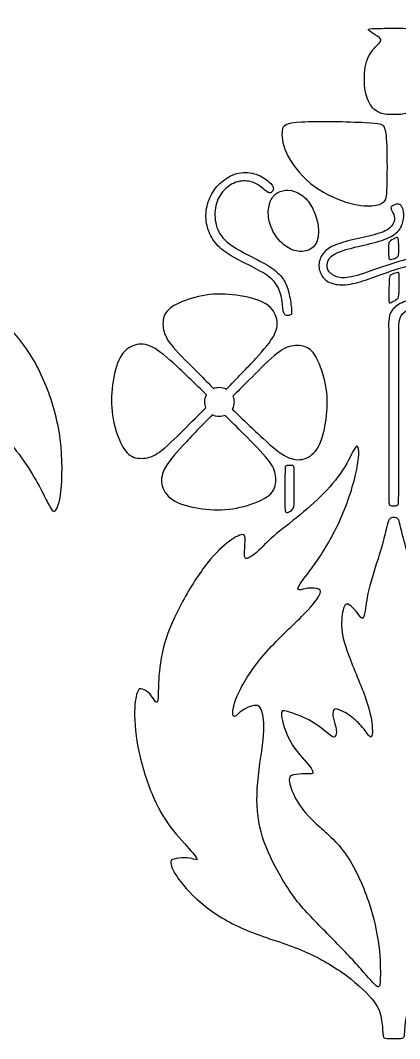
# Model space of a CAD drawing. Header units: millimetres. Extents: x -100 to 100, y -108 to 99.
# Drawn here: x -78.78 to -67.06, y 31.68 to 63.14 of the extents above; entities that cross this region are included whole.
import ezdxf

# ---------------------------------------------------------------- set-up
doc = ezdxf.new("R2010")
doc.units = ezdxf.units.MM
doc.header["$MEASUREMENT"] = 0

msp = doc.modelspace()

# ---------------------------------------------------------------- linework, layer by layer
at = {"color": 5, "linetype": 'ByBlock', "lineweight": -2}
for points, knots in [([(-84.493, 55.998), (-84.733, 56.634), (-85.05, 57.47), (-85.514, 58.438), (-85.977, 59.407), (-86.588, 60.508), (-87.071, 61.287), (-87.554, 62.067), (-87.908, 62.525), (-88.091, 62.794), (-88.274, 63.064), (-88.297, 63.225), (-87.669, 62.972), (-87.227, 62.728), (-86.784, 62.485), (-86.214, 62.124), (-85.606, 61.649), (-84.998, 61.173), (-84.352, 60.583), (-83.869, 60.055), (-83.387, 59.528), (-83.067, 59.064), (-82.848, 58.609), (-82.629, 58.153), (-82.511, 57.706), (-82.41, 56.908), (-82.427, 56.557), (-82.518, 56.255), (-82.609, 55.954), (-82.773, 55.704), (-83.133, 55.361), (-83.329, 55.268), (-83.472, 55.207), (-83.614, 55.145), (-83.704, 55.113), (-83.733, 55.049), (-83.761, 54.986), (-83.73, 54.891), (-83.685, 54.741), (-83.64, 54.591), (-83.583, 54.387), (-83.538, 54.267), (-83.493, 54.147), (-83.462, 54.113), (-83.406, 54.171), (-83.349, 54.228), (-83.269, 54.378), (-82.759, 54.73), (-82.329, 54.931), (-81.821, 54.957), (-81.312, 54.983), (-80.724, 54.833), (-80.195, 54.529), (-79.666, 54.225), (-79.197, 53.767), (-78.479, 52.879), (-78.231, 52.45), (-78.018, 51.934), (-77.805, 51.418), (-77.626, 50.816), (-77.545, 50.208), (-77.465, 49.6), (-77.482, 48.986), (-77.525, 48.601), (-77.568, 48.217), (-77.638, 48.061), (-77.694, 47.999), (-77.75, 47.937), (-77.793, 47.969), (-77.924, 48.224), (-78.055, 48.479), (-78.274, 48.957), (-78.665, 49.522), (-79.055, 50.087), (-79.617, 50.738), (-80.225, 51.296), (-80.833, 51.854), (-81.488, 52.318), (-82.439, 52.92), (-82.735, 53.058), (-82.91, 53.126), (-83.084, 53.194), (-83.136, 53.191), (-83.163, 53.162), (-83.191, 53.133), (-83.194, 53.078), (-83.172, 52.965), (-83.15, 52.851), (-83.104, 52.678), (-83.032, 52.349), (-83.006, 52.194), (-83.006, 52.05), (-83.032, 52.061), (-83.086, 52.113), (-83.139, 52.165), (-83.22, 52.257), (-83.338, 52.378), (-83.375, 52.407), (-83.405, 52.479), (-83.436, 52.551), (-83.459, 52.666), (-83.545, 53.008), (-83.632, 53.349), (-83.782, 53.917), (-83.937, 54.42), (-84.093, 54.923), (-84.254, 55.361), (-84.493, 55.998)], [0, 0, 0, 0, 0.025, 0.025, 0.025, 0.05, 0.05, 0.05, 0.075, 0.075, 0.075, 0.1, 0.125, 0.125, 0.125, 0.15, 0.15, 0.15, 0.175, 0.175, 0.175, 0.2, 0.2, 0.2, 0.225, 0.225, 0.25, 0.25, 0.25, 0.275, 0.275, 0.3, 0.3, 0.3, 0.325, 0.325, 0.325, 0.35, 0.35, 0.35, 0.375, 0.375, 0.375, 0.4, 0.4, 0.4, 0.425, 0.425, 0.45, 0.45, 0.45, 0.475, 0.475, 0.475, 0.5, 0.5, 0.525, 0.525, 0.525, 0.55, 0.55, 0.55, 0.575, 0.575, 0.575, 0.6, 0.6, 0.6, 0.625, 0.625, 0.625, 0.65, 0.65, 0.65, 0.675, 0.675, 0.675, 0.7, 0.7, 0.725, 0.725, 0.725, 0.75, 0.75, 0.75, 0.775, 0.775, 0.775, 0.8, 0.8, 0.825, 0.825, 0.85, 0.85, 0.85, 0.875, 0.875, 0.9, 0.9, 0.9, 0.925, 0.925, 0.925, 0.95, 0.95, 0.95, 1, 1, 1, 1]), ([(-67.244, 60.234), (-67.39, 60.234), (-67.535, 60.234), (-67.668, 60.286), (-67.8, 60.339), (-67.92, 60.443), (-68.005, 60.604), (-68.089, 60.766), (-68.139, 60.985), (-68.16, 61.474), (-68.131, 61.745), (-67.985, 62.139), (-67.868, 62.261), (-67.783, 62.347), (-67.698, 62.433), (-67.646, 62.483), (-67.64, 62.524), (-67.633, 62.566), (-67.672, 62.6), (-67.749, 62.652), (-67.826, 62.704), (-67.941, 62.774), (-67.994, 62.819), (-68.048, 62.863), (-68.04, 62.881), (-67.905, 62.89), (-67.769, 62.899), (-67.507, 62.899), (-67.244, 62.899)], [1, 1, 1, 1, 1.181818, 1.181818, 1.181818, 1.272727, 1.272727, 1.272727, 1.363636, 1.363636, 1.454545, 1.454545, 1.545455, 1.545455, 1.545455, 1.636364, 1.636364, 1.636364, 1.727273, 1.727273, 1.727273, 1.818182, 1.818182, 1.818182, 1.909091, 1.909091, 1.909091, 2, 2, 2, 2]), ([(-67.244, 62.899), (-66.982, 62.899), (-66.719, 62.899), (-66.584, 62.89), (-66.449, 62.881), (-66.441, 62.863), (-66.495, 62.819), (-66.548, 62.774), (-66.663, 62.704), (-66.74, 62.652), (-66.817, 62.6), (-66.856, 62.566), (-66.849, 62.524), (-66.843, 62.483), (-66.79, 62.433), (-66.706, 62.347), (-66.621, 62.261), (-66.504, 62.139), (-66.358, 61.745), (-66.329, 61.474), (-66.35, 60.985), (-66.4, 60.766), (-66.484, 60.604), (-66.569, 60.443), (-66.689, 60.339), (-66.821, 60.286), (-66.954, 60.234), (-67.099, 60.234), (-67.244, 60.234)], [0, 0, 0, 0, 0.090909, 0.090909, 0.090909, 0.181818, 0.181818, 0.181818, 0.272727, 0.272727, 0.272727, 0.363636, 0.363636, 0.363636, 0.454545, 0.454545, 0.454545, 0.545455, 0.545455, 0.636364, 0.636364, 0.727273, 0.727273, 0.727273, 0.818182, 0.818182, 0.818182, 1, 1, 1, 1]), ([(-67.451, 59.254), (-67.438, 58.895), (-67.438, 58.322), (-67.45, 57.998), (-67.461, 57.674), (-67.485, 57.598), (-67.551, 57.537), (-67.618, 57.476), (-67.727, 57.429), (-68.108, 57.403), (-68.378, 57.424), (-68.721, 57.53), (-69.064, 57.637), (-69.478, 57.83), (-70.155, 58.387), (-70.418, 58.752), (-70.558, 59.052), (-70.697, 59.351), (-70.713, 59.586), (-70.663, 59.896), (-70.598, 59.971), (-70.091, 59.999), (-69.585, 60.026), (-68.636, 60.005), (-68.134, 59.98), (-67.631, 59.956), (-67.573, 59.927), (-67.532, 59.841), (-67.49, 59.755), (-67.464, 59.612), (-67.451, 59.254)], [0, 0, 0, 0, 0.083333, 0.083333, 0.083333, 0.166667, 0.166667, 0.166667, 0.25, 0.25, 0.333333, 0.333333, 0.333333, 0.416667, 0.416667, 0.5, 0.5, 0.5, 0.583333, 0.583333, 0.666667, 0.666667, 0.666667, 0.75, 0.75, 0.75, 0.833333, 0.833333, 0.833333, 1, 1, 1, 1]), ([(-71.556, 55.798), (-71.808, 55.929), (-72.114, 56.083), (-72.322, 56.241), (-72.531, 56.398), (-72.641, 56.56), (-72.705, 56.749), (-72.768, 56.939), (-72.783, 57.156), (-72.753, 57.348), (-72.722, 57.539), (-72.645, 57.705), (-72.421, 57.978), (-72.274, 58.086), (-72.118, 58.14), (-71.962, 58.194), (-71.796, 58.194), (-71.534, 58.131), (-71.438, 58.067), (-71.349, 57.997), (-71.261, 57.927), (-71.18, 57.852), (-71.12, 57.826), (-71.06, 57.8), (-71.021, 57.823), (-70.994, 57.856), (-70.968, 57.888), (-70.953, 57.93), (-70.976, 58.026), (-71.012, 58.081), (-71.188, 58.234), (-71.327, 58.331), (-71.492, 58.388), (-71.657, 58.445), (-71.847, 58.46), (-72.026, 58.424), (-72.205, 58.389), (-72.373, 58.301), (-72.515, 58.191), (-72.656, 58.08), (-72.77, 57.946), (-72.859, 57.787), (-72.948, 57.628), (-73.01, 57.444), (-73.034, 57.264), (-73.057, 57.085), (-73.041, 56.909), (-72.944, 56.569), (-72.862, 56.405), (-72.752, 56.267), (-72.643, 56.129), (-72.506, 56.017), (-72.33, 55.907), (-72.153, 55.798), (-71.937, 55.691), (-71.728, 55.586), (-71.52, 55.48), (-71.319, 55.376), (-71.013, 55.164), (-70.908, 55.055), (-70.758, 54.781), (-70.714, 54.614), (-70.69, 54.462), (-70.667, 54.31), (-70.664, 54.174), (-70.639, 54.103), (-70.613, 54.032), (-70.565, 54.026), (-70.521, 54.026), (-70.477, 54.025), (-70.436, 54.029), (-70.416, 54.059), (-70.395, 54.089), (-70.393, 54.145), (-70.406, 54.268), (-70.419, 54.391), (-70.447, 54.581), (-70.527, 54.897), (-70.581, 55.022), (-70.653, 55.135), (-70.725, 55.248), (-70.817, 55.35), (-70.961, 55.455), (-71.106, 55.559), (-71.304, 55.668), (-71.556, 55.798)], [0, 0, 0, 0, 0.03125, 0.03125, 0.03125, 0.0625, 0.0625, 0.0625, 0.09375, 0.09375, 0.09375, 0.125, 0.125, 0.15625, 0.15625, 0.15625, 0.1875, 0.1875, 0.21875, 0.21875, 0.21875, 0.25, 0.25, 0.25, 0.28125, 0.28125, 0.28125, 0.3125, 0.3125, 0.34375, 0.34375, 0.375, 0.375, 0.375, 0.40625, 0.40625, 0.40625, 0.4375, 0.4375, 0.4375, 0.46875, 0.46875, 0.46875, 0.5, 0.5, 0.5, 0.53125, 0.53125, 0.5625, 0.5625, 0.5625, 0.59375, 0.59375, 0.59375, 0.625, 0.625, 0.625, 0.65625, 0.65625, 0.6875, 0.6875, 0.71875, 0.71875, 0.71875, 0.75, 0.75, 0.75, 0.78125, 0.78125, 0.78125, 0.8125, 0.8125, 0.8125, 0.84375, 0.84375, 0.84375, 0.875, 0.875, 0.90625, 0.90625, 0.90625, 0.9375, 0.9375, 0.9375, 1, 1, 1, 1]), ([(-69.685, 57.178), (-69.741, 57.32), (-69.812, 57.47), (-69.921, 57.593), (-70.029, 57.715), (-70.173, 57.81), (-70.442, 57.905), (-70.565, 57.905), (-70.673, 57.882), (-70.782, 57.858), (-70.874, 57.811), (-70.95, 57.725), (-71.025, 57.638), (-71.084, 57.512), (-71.107, 57.362), (-71.131, 57.212), (-71.119, 57.039), (-71.071, 56.874), (-71.024, 56.708), (-70.94, 56.551), (-70.833, 56.413), (-70.726, 56.275), (-70.594, 56.156), (-70.438, 56.084), (-70.283, 56.011), (-70.103, 55.985), (-69.956, 56.019), (-69.809, 56.053), (-69.694, 56.147), (-69.632, 56.282), (-69.57, 56.416), (-69.561, 56.592), (-69.576, 56.747), (-69.591, 56.902), (-69.63, 57.037), (-69.685, 57.178)], [0, 0, 0, 0, 0.076923, 0.076923, 0.076923, 0.153846, 0.153846, 0.230769, 0.230769, 0.230769, 0.307692, 0.307692, 0.307692, 0.384615, 0.384615, 0.384615, 0.461538, 0.461538, 0.461538, 0.538462, 0.538462, 0.538462, 0.615385, 0.615385, 0.615385, 0.692308, 0.692308, 0.692308, 0.769231, 0.769231, 0.769231, 0.846154, 0.846154, 0.846154, 1, 1, 1, 1]), ([(-67.244, 48.14), (-67.197, 48.14), (-67.149, 48.14), (-67.123, 48.161), (-67.097, 48.182), (-67.092, 48.224), (-67.09, 48.611), (-67.088, 48.999), (-67.089, 49.732), (-67.09, 50.624), (-67.09, 51.515), (-67.09, 52.565), (-67.09, 53.136), (-67.089, 53.706), (-67.087, 53.889), (-67.011, 54.058), (-66.904, 54.142), (-66.797, 54.226), (-66.622, 54.309), (-66.387, 54.389), (-66.153, 54.468), (-65.86, 54.544), (-65.644, 54.657), (-65.428, 54.77), (-65.29, 54.922), (-65.233, 55.093), (-65.176, 55.264), (-65.199, 55.456), (-65.292, 55.6), (-65.384, 55.743), (-65.546, 55.84), (-65.751, 55.88), (-65.957, 55.921), (-66.207, 55.905), (-66.5, 55.845), (-66.792, 55.785), (-67.127, 55.681), (-67.462, 55.568), (-67.798, 55.456), (-68.134, 55.334), (-68.377, 55.263), (-68.621, 55.192), (-68.772, 55.172), (-69.047, 55.22), (-69.171, 55.289), (-69.302, 55.459), (-69.31, 55.561), (-69.288, 55.656), (-69.267, 55.751), (-69.216, 55.84), (-68.932, 56), (-68.699, 56.072), (-68.448, 56.134), (-68.196, 56.195), (-67.927, 56.248), (-67.699, 56.317), (-67.471, 56.386), (-67.284, 56.472), (-67.165, 56.574), (-67.046, 56.677), (-66.994, 56.797), (-66.963, 56.914), (-66.933, 57.032), (-66.924, 57.146), (-66.94, 57.239), (-66.956, 57.331), (-66.998, 57.402), (-67.038, 57.437), (-67.079, 57.473), (-67.157, 57.476), (-67.368, 57.386), (-67.324, 57.297), (-67.262, 57.185), (-67.223, 57.118), (-67.218, 57.037), (-67.213, 56.956), (-67.241, 56.862), (-67.387, 56.698), (-67.505, 56.628), (-67.692, 56.567), (-67.88, 56.505), (-68.138, 56.453), (-68.387, 56.395), (-68.637, 56.337), (-69.118, 56.21), (-69.337, 56.051), (-69.418, 55.947), (-69.499, 55.844), (-69.551, 55.716), (-69.556, 55.59), (-69.561, 55.463), (-69.52, 55.338), (-69.389, 55.144), (-69.301, 55.075), (-69.18, 55.029), (-69.059, 54.983), (-68.905, 54.959), (-68.724, 54.976), (-68.543, 54.992), (-68.334, 55.048), (-67.899, 55.192), (-67.673, 55.281), (-67.418, 55.368), (-67.163, 55.454), (-66.881, 55.539), (-66.447, 55.655), (-66.296, 55.686), (-66.145, 55.694), (-65.995, 55.702), (-65.845, 55.686), (-65.725, 55.64), (-65.606, 55.594), (-65.516, 55.517), (-65.474, 55.424), (-65.432, 55.332), (-65.439, 55.224), (-65.603, 55.009), (-65.761, 54.902), (-65.921, 54.821), (-66.081, 54.739), (-66.244, 54.683), (-66.417, 54.627), (-66.59, 54.571), (-66.774, 54.515), (-67.086, 54.377), (-67.215, 54.295), (-67.292, 54.191), (-67.368, 54.087), (-67.391, 53.96), (-67.4, 53.861), (-67.409, 53.761), (-67.404, 53.688), (-67.399, 53.615)], [0, 0, 0, 0, 0.019608, 0.019608, 0.019608, 0.039216, 0.039216, 0.039216, 0.058824, 0.058824, 0.058824, 0.078431, 0.078431, 0.078431, 0.098039, 0.117647, 0.117647, 0.117647, 0.137255, 0.137255, 0.137255, 0.156863, 0.156863, 0.156863, 0.176471, 0.176471, 0.176471, 0.196078, 0.196078, 0.196078, 0.215686, 0.215686, 0.215686, 0.235294, 0.235294, 0.235294, 0.254902, 0.254902, 0.254902, 0.27451, 0.27451, 0.27451, 0.294118, 0.294118, 0.313725, 0.313725, 0.333333, 0.333333, 0.333333, 0.352941, 0.352941, 0.372549, 0.372549, 0.372549, 0.392157, 0.392157, 0.392157, 0.411765, 0.411765, 0.411765, 0.431373, 0.431373, 0.431373, 0.45098, 0.45098, 0.45098, 0.470588, 0.470588, 0.470588, 0.490196, 0.509804, 0.529412, 0.529412, 0.54902, 0.54902, 0.54902, 0.568627, 0.568627, 0.588235, 0.588235, 0.588235, 0.607843, 0.607843, 0.607843, 0.627451, 0.647059, 0.647059, 0.647059, 0.666667, 0.666667, 0.666667, 0.686275, 0.686275, 0.705882, 0.705882, 0.705882, 0.72549, 0.72549, 0.72549, 0.745098, 0.745098, 0.764706, 0.764706, 0.764706, 0.784314, 0.784314, 0.803922, 0.803922, 0.803922, 0.823529, 0.823529, 0.823529, 0.843137, 0.843137, 0.843137, 0.862745, 0.862745, 0.882353, 0.882353, 0.882353, 0.901961, 0.901961, 0.901961, 0.921569, 0.921569, 0.941176, 0.941176, 0.941176, 0.960784, 0.960784, 0.960784, 1, 1, 1, 1]), ([(-67.345, 56.33), (-67.298, 56.364), (-67.21, 56.415), (-67.113, 56.446), (-67.103, 56.427), (-67.098, 56.356), (-67.092, 56.286), (-67.089, 56.165), (-67.089, 56.073), (-67.088, 55.982), (-67.09, 55.92), (-67.101, 55.88), (-67.111, 55.841), (-67.13, 55.824), (-67.175, 55.805), (-67.221, 55.786), (-67.292, 55.766), (-67.377, 55.75), (-67.39, 55.755), (-67.397, 55.841), (-67.405, 55.927), (-67.407, 56.094), (-67.404, 56.186), (-67.401, 56.278), (-67.393, 56.296), (-67.345, 56.33)], [0, 0, 0, 0, 0.1, 0.1, 0.2, 0.2, 0.2, 0.3, 0.3, 0.3, 0.4, 0.4, 0.4, 0.5, 0.5, 0.5, 0.6, 0.6, 0.7, 0.7, 0.7, 0.8, 0.8, 0.8, 1, 1, 1, 1]), ([(-67.164, 54.515), (-67.211, 54.486), (-67.284, 54.447), (-67.328, 54.428), (-67.372, 54.41), (-67.385, 54.411), (-67.391, 54.467), (-67.396, 54.522), (-67.394, 54.632), (-67.392, 54.766), (-67.39, 54.9), (-67.389, 55.058), (-67.383, 55.147), (-67.378, 55.236), (-67.368, 55.257), (-67.323, 55.281), (-67.277, 55.306), (-67.197, 55.334), (-67.15, 55.347), (-67.103, 55.36), (-67.09, 55.358), (-67.082, 55.322), (-67.075, 55.286), (-67.073, 55.215), (-67.073, 55.086), (-67.073, 54.957), (-67.075, 54.77), (-67.086, 54.667), (-67.097, 54.563), (-67.117, 54.544), (-67.164, 54.515)], [0, 0, 0, 0, 0.090909, 0.090909, 0.090909, 0.181818, 0.181818, 0.181818, 0.272727, 0.272727, 0.272727, 0.363636, 0.363636, 0.363636, 0.454545, 0.454545, 0.454545, 0.545455, 0.545455, 0.545455, 0.636364, 0.636364, 0.636364, 0.727273, 0.727273, 0.727273, 0.818182, 0.818182, 0.818182, 1, 1, 1, 1]), ([(-72.41, 51.751), (-72.089, 52.08), (-71.769, 52.409), (-71.247, 52.976), (-71.045, 53.214), (-70.832, 53.627), (-70.82, 53.802), (-70.871, 53.97), (-70.923, 54.138), (-71.038, 54.299), (-71.253, 54.418), (-71.469, 54.536), (-71.785, 54.612), (-72.101, 54.653), (-72.417, 54.694), (-72.732, 54.7), (-73.043, 54.654), (-73.355, 54.608), (-73.662, 54.509), (-73.884, 54.407), (-74.105, 54.304), (-74.24, 54.199), (-74.381, 53.916), (-74.386, 53.739), (-74.354, 53.58), (-74.321, 53.42), (-74.251, 53.278), (-73.859, 52.818), (-73.537, 52.5), (-73.308, 52.273), (-73.079, 52.045), (-72.944, 51.908), (-72.808, 51.771)], [1, 1, 1, 1, 1.076923, 1.076923, 1.153846, 1.153846, 1.230769, 1.230769, 1.230769, 1.307692, 1.307692, 1.307692, 1.384615, 1.384615, 1.384615, 1.461538, 1.461538, 1.461538, 1.538462, 1.538462, 1.538462, 1.615385, 1.615385, 1.692308, 1.692308, 1.692308, 1.769231, 1.769231, 1.846154, 1.846154, 1.846154, 2, 2, 2, 2]), ([(-67.399, 53.615), (-67.399, 52.565), (-67.399, 51.515), (-67.399, 50.624), (-67.4, 49.732), (-67.401, 48.999), (-67.399, 48.611), (-67.397, 48.224), (-67.392, 48.182), (-67.366, 48.161), (-67.34, 48.14), (-67.292, 48.14), (-67.244, 48.14)], [1, 1, 1, 1, 1.4, 1.4, 1.4, 1.6, 1.6, 1.6, 1.8, 1.8, 1.8, 2, 2, 2, 2]), ([(-73.026, 51.574), (-73.355, 51.894), (-73.684, 52.214), (-73.967, 52.475), (-74.251, 52.736), (-74.489, 52.938), (-74.696, 53.045), (-74.902, 53.152), (-75.077, 53.163), (-75.245, 53.112), (-75.413, 53.06), (-75.574, 52.946), (-75.693, 52.73), (-75.811, 52.515), (-75.887, 52.198), (-75.928, 51.882), (-75.969, 51.566), (-75.975, 51.251), (-75.929, 50.94), (-75.883, 50.629), (-75.784, 50.321), (-75.579, 49.878), (-75.474, 49.743), (-75.333, 49.673), (-75.191, 49.602), (-75.014, 49.597), (-74.855, 49.63), (-74.695, 49.662), (-74.553, 49.732), (-74.323, 49.928), (-74.093, 50.125), (-73.775, 50.446), (-73.548, 50.675), (-73.32, 50.904), (-73.183, 51.04), (-73.046, 51.176)], [1, 1, 1, 1, 1.076923, 1.076923, 1.076923, 1.153846, 1.153846, 1.153846, 1.230769, 1.230769, 1.230769, 1.307692, 1.307692, 1.307692, 1.384615, 1.384615, 1.384615, 1.461538, 1.461538, 1.461538, 1.538462, 1.538462, 1.615385, 1.615385, 1.615385, 1.692308, 1.692308, 1.692308, 1.769231, 1.769231, 1.769231, 1.846154, 1.846154, 1.846154, 2, 2, 2, 2]), ([(-72.232, 51.135), (-71.904, 50.814), (-71.575, 50.494), (-71.291, 50.233), (-71.008, 49.972), (-70.769, 49.77), (-70.356, 49.557), (-70.182, 49.545), (-70.014, 49.596), (-69.846, 49.648), (-69.684, 49.762), (-69.566, 49.978), (-69.447, 50.194), (-69.372, 50.51), (-69.331, 50.826), (-69.29, 51.142), (-69.283, 51.457), (-69.329, 51.768), (-69.375, 52.08), (-69.474, 52.387), (-69.577, 52.608), (-69.679, 52.83), (-69.784, 52.965), (-70.067, 53.106), (-70.244, 53.111), (-70.404, 53.079), (-70.563, 53.046), (-70.705, 52.976), (-70.935, 52.78), (-71.165, 52.584), (-71.483, 52.262), (-71.71, 52.033), (-71.938, 51.804), (-72.075, 51.669), (-72.212, 51.533)], [1, 1, 1, 1, 1.076923, 1.076923, 1.076923, 1.153846, 1.153846, 1.230769, 1.230769, 1.230769, 1.307692, 1.307692, 1.307692, 1.384615, 1.384615, 1.384615, 1.461538, 1.461538, 1.461538, 1.538462, 1.538462, 1.538462, 1.615385, 1.615385, 1.692308, 1.692308, 1.692308, 1.769231, 1.769231, 1.769231, 1.846154, 1.846154, 1.846154, 2, 2, 2, 2]), ([(-72.808, 51.771), (-72.753, 51.794), (-72.693, 51.807), (-72.629, 51.807), (-72.55, 51.807), (-72.475, 51.787), (-72.41, 51.751)], [2, 2, 2, 2, 2.333333, 2.333333, 2.333333, 3, 3, 3, 3]), ([(-73.046, 51.176), (-73.069, 51.23), (-73.082, 51.291), (-73.082, 51.354), (-73.082, 51.434), (-73.062, 51.509), (-73.026, 51.574)], [2, 2, 2, 2, 2.333333, 2.333333, 2.333333, 3, 3, 3, 3]), ([(-72.212, 51.533), (-72.189, 51.478), (-72.176, 51.418), (-72.176, 51.354), (-72.176, 51.274), (-72.196, 51.2), (-72.232, 51.135)], [2, 2, 2, 2, 2.333333, 2.333333, 2.333333, 3, 3, 3, 3]), ([(-72.849, 50.957), (-73.169, 50.629), (-73.489, 50.3), (-73.75, 50.016), (-74.011, 49.732), (-74.213, 49.494), (-74.32, 49.288), (-74.427, 49.081), (-74.438, 48.907), (-74.387, 48.739), (-74.335, 48.571), (-74.221, 48.409), (-74.005, 48.291), (-73.79, 48.172), (-73.473, 48.096), (-73.157, 48.055), (-72.841, 48.014), (-72.526, 48.008), (-72.215, 48.054), (-71.904, 48.1), (-71.596, 48.199), (-71.375, 48.302), (-71.153, 48.404), (-71.018, 48.509), (-70.948, 48.651), (-70.877, 48.792), (-70.872, 48.969), (-70.905, 49.129), (-70.937, 49.288), (-71.008, 49.43), (-71.204, 49.66), (-71.4, 49.89), (-71.721, 50.208), (-71.95, 50.435), (-72.179, 50.663), (-72.315, 50.8), (-72.451, 50.937)], [1, 1, 1, 1, 1.076923, 1.076923, 1.076923, 1.153846, 1.153846, 1.153846, 1.230769, 1.230769, 1.230769, 1.307692, 1.307692, 1.307692, 1.384615, 1.384615, 1.384615, 1.461538, 1.461538, 1.461538, 1.538462, 1.538462, 1.538462, 1.615385, 1.615385, 1.615385, 1.692308, 1.692308, 1.692308, 1.769231, 1.769231, 1.769231, 1.846154, 1.846154, 1.846154, 2, 2, 2, 2]), ([(-72.451, 50.937), (-72.505, 50.914), (-72.566, 50.901), (-72.629, 50.901), (-72.709, 50.901), (-72.784, 50.921), (-72.849, 50.957)], [2, 2, 2, 2, 2.333333, 2.333333, 2.333333, 3, 3, 3, 3]), ([(-67.244, 47.786), (-67.272, 47.786), (-67.299, 47.786), (-67.327, 47.775), (-67.356, 47.763), (-67.384, 47.74), (-67.409, 47.676), (-67.434, 47.612), (-67.455, 47.508), (-67.494, 47.344), (-67.533, 47.18), (-67.59, 46.956), (-67.69, 46.631), (-67.791, 46.307), (-67.934, 45.882), (-68.013, 45.554), (-68.093, 45.226), (-68.108, 44.994), (-68.158, 44.71), (-68.192, 44.658), (-68.23, 44.671), (-68.267, 44.684), (-68.309, 44.762), (-68.374, 44.847), (-68.439, 44.932), (-68.528, 45.023), (-68.601, 45.073), (-68.674, 45.124), (-68.731, 45.135), (-68.778, 45.024), (-68.825, 44.913), (-68.861, 44.681), (-68.853, 44.439), (-68.846, 44.197), (-68.793, 43.944), (-68.644, 43.54), (-68.494, 43.137), (-68.246, 42.582), (-67.957, 41.748), (-67.916, 41.469), (-67.905, 41.282), (-67.895, 41.094), (-67.916, 40.998), (-67.952, 40.997), (-67.989, 40.995), (-68.041, 41.089), (-68.131, 41.205), (-68.22, 41.321), (-68.348, 41.459), (-68.486, 41.572), (-68.624, 41.686), (-68.773, 41.774), (-68.882, 41.824), (-68.991, 41.873), (-69.062, 41.884), (-69.097, 41.837), (-69.132, 41.79), (-69.132, 41.686), (-69.107, 41.574), (-69.083, 41.462), (-69.033, 41.342), (-69.019, 41.234), (-69.005, 41.126), (-69.025, 41.029), (-69.067, 41.004), (-69.109, 40.98), (-69.171, 41.027), (-69.303, 41.132), (-69.434, 41.238), (-69.635, 41.402), (-69.868, 41.528), (-70.101, 41.654), (-70.367, 41.743), (-70.523, 41.787), (-70.68, 41.832), (-70.726, 41.832), (-70.707, 41.662), (-70.687, 41.493), (-70.601, 41.154), (-70.433, 40.859), (-70.265, 40.563), (-70.015, 40.31), (-69.744, 39.979), (-69.724, 39.901), (-69.756, 39.872), (-69.789, 39.844), (-69.875, 39.865), (-69.988, 39.866), (-70.101, 39.867), (-70.242, 39.849), (-70.337, 39.828), (-70.432, 39.807), (-70.482, 39.784), (-70.47, 39.658), (-70.458, 39.531), (-70.385, 39.302), (-70.26, 39.074), (-70.135, 38.846), (-69.958, 38.619), (-69.421, 38.117), (-69.062, 37.841), (-68.757, 37.421), (-68.452, 37.002), (-68.202, 36.439), (-68.028, 35.926), (-67.853, 35.413), (-67.754, 34.949), (-67.655, 34.136), (-67.655, 33.787), (-67.659, 33.563), (-67.663, 33.339), (-67.671, 33.24), (-67.759, 33.295), (-67.848, 33.349), (-68.017, 33.558), (-68.507, 34.11), (-68.827, 34.454), (-69.165, 34.795), (-69.502, 35.137), (-69.856, 35.475), (-70.156, 35.842), (-70.456, 36.21), (-70.7, 36.606), (-70.908, 37.003), (-71.115, 37.4), (-71.284, 37.799), (-71.472, 38.648), (-71.49, 39.099), (-71.401, 40.112), (-71.294, 40.675), (-71.234, 41.454), (-71.281, 41.67), (-71.323, 41.796), (-71.365, 41.923), (-71.401, 41.959), (-71.456, 41.972), (-71.511, 41.985), (-71.584, 41.975), (-71.758, 41.915), (-71.86, 41.865), (-71.944, 41.803), (-72.029, 41.74), (-72.097, 41.665), (-72.145, 41.643), (-72.193, 41.62), (-72.222, 41.652), (-72.218, 41.764), (-72.214, 41.876), (-72.177, 42.069), (-72.028, 42.38), (-71.878, 42.691), (-71.615, 43.121), (-71.245, 43.551), (-70.875, 43.981), (-70.398, 44.411), (-70.088, 44.722), (-69.778, 45.033), (-69.635, 45.226), (-69.561, 45.351), (-69.486, 45.476), (-69.481, 45.533), (-69.554, 45.567), (-69.627, 45.601), (-69.778, 45.611), (-69.898, 45.597), (-70.018, 45.583), (-70.106, 45.544), (-70.16, 45.545), (-70.213, 45.546), (-70.232, 45.588), (-70.134, 45.735), (-70.036, 45.882), (-69.823, 46.135), (-69.58, 46.493), (-69.338, 46.851), (-69.067, 47.315), (-68.844, 47.836), (-68.622, 48.357), (-68.447, 48.935), (-68.372, 49.346), (-68.296, 49.756), (-68.319, 49.998), (-68.381, 49.989), (-68.442, 49.98), (-68.541, 49.72), (-68.696, 49.45), (-68.851, 49.18), (-69.062, 48.902), (-69.311, 48.632), (-69.559, 48.362), (-69.846, 48.102), (-70.138, 47.862), (-70.429, 47.623), (-70.726, 47.404), (-71.169, 47.018), (-71.315, 46.851), (-71.448, 46.732), (-71.581, 46.612), (-71.701, 46.539), (-71.768, 46.521), (-71.836, 46.502), (-71.852, 46.539), (-71.853, 46.644), (-71.854, 46.75), (-71.841, 46.924), (-71.836, 47.052), (-71.831, 47.18), (-71.834, 47.26), (-71.923, 47.254), (-72.013, 47.247), (-72.191, 47.154), (-72.395, 46.992), (-72.599, 46.831), (-72.831, 46.601), (-73.088, 46.26), (-73.345, 45.919), (-73.626, 45.466), (-73.855, 45.021), (-74.084, 44.577), (-74.262, 44.142), (-74.467, 43.329), (-74.496, 42.952), (-74.508, 42.679), (-74.519, 42.407), (-74.514, 42.24), (-74.527, 42.152), (-74.54, 42.063), (-74.572, 42.053), (-74.614, 42.101), (-74.658, 42.149), (-74.712, 42.256), (-74.853, 42.407), (-74.939, 42.452), (-75.066, 42.501), (-75.108, 42.506), (-75.197, 42.308), (-75.244, 42.105), (-75.248, 41.777), (-75.251, 41.45), (-75.212, 40.998), (-75.109, 40.515), (-75.005, 40.033), (-74.837, 39.52), (-74.653, 39.107), (-74.469, 38.695), (-74.268, 38.384), (-74.045, 38.101), (-73.821, 37.818), (-73.575, 37.564), (-73.32, 37.269), (-73.311, 37.227), (-73.323, 37.213), (-73.335, 37.2), (-73.369, 37.214), (-73.432, 37.23), (-73.496, 37.247), (-73.588, 37.265), (-73.7, 37.265), (-73.812, 37.265), (-73.944, 37.247), (-74.108, 37.209), (-74.14, 37.189), (-74.129, 37.099), (-74.117, 37.01), (-74.061, 36.849), (-73.89, 36.612), (-73.72, 36.375), (-73.434, 36.061), (-72.71, 35.488), (-72.271, 35.229), (-71.767, 35.021), (-71.262, 34.812), (-70.691, 34.655), (-70.185, 34.452), (-69.679, 34.249), (-69.238, 34.002), (-68.85, 33.73), (-68.463, 33.459), (-68.129, 33.163), (-67.93, 32.923), (-67.731, 32.684), (-67.665, 32.5), (-67.595, 32.129), (-67.59, 31.941), (-67.581, 31.835), (-67.572, 31.729), (-67.559, 31.704), (-67.502, 31.692), (-67.445, 31.68), (-67.345, 31.68), (-67.244, 31.68)], [1, 1, 1, 1, 1.019231, 1.019231, 1.019231, 1.028846, 1.028846, 1.028846, 1.038462, 1.038462, 1.038462, 1.048077, 1.048077, 1.048077, 1.057692, 1.057692, 1.057692, 1.067308, 1.067308, 1.076923, 1.076923, 1.076923, 1.086538, 1.086538, 1.086538, 1.096154, 1.096154, 1.096154, 1.105769, 1.105769, 1.105769, 1.115385, 1.115385, 1.115385, 1.125, 1.125, 1.125, 1.134615, 1.134615, 1.144231, 1.144231, 1.144231, 1.153846, 1.153846, 1.153846, 1.163462, 1.163462, 1.163462, 1.173077, 1.173077, 1.173077, 1.182692, 1.182692, 1.182692, 1.192308, 1.192308, 1.192308, 1.201923, 1.201923, 1.201923, 1.211538, 1.211538, 1.211538, 1.221154, 1.221154, 1.221154, 1.230769, 1.230769, 1.230769, 1.240385, 1.240385, 1.240385, 1.25, 1.25, 1.25, 1.259615, 1.259615, 1.259615, 1.269231, 1.269231, 1.269231, 1.278846, 1.278846, 1.288462, 1.288462, 1.288462, 1.298077, 1.298077, 1.298077, 1.307692, 1.307692, 1.307692, 1.317308, 1.317308, 1.317308, 1.326923, 1.326923, 1.326923, 1.336538, 1.336538, 1.346154, 1.346154, 1.346154, 1.355769, 1.355769, 1.355769, 1.365385, 1.365385, 1.375, 1.375, 1.375, 1.384615, 1.384615, 1.384615, 1.394231, 1.394231, 1.403846, 1.403846, 1.403846, 1.413462, 1.413462, 1.413462, 1.423077, 1.423077, 1.423077, 1.432692, 1.432692, 1.442308, 1.442308, 1.451923, 1.451923, 1.461538, 1.461538, 1.461538, 1.471154, 1.471154, 1.471154, 1.480769, 1.480769, 1.490385, 1.490385, 1.490385, 1.5, 1.5, 1.5, 1.509615, 1.509615, 1.509615, 1.519231, 1.519231, 1.519231, 1.528846, 1.528846, 1.528846, 1.538462, 1.538462, 1.538462, 1.548077, 1.548077, 1.548077, 1.557692, 1.557692, 1.557692, 1.567308, 1.567308, 1.567308, 1.576923, 1.576923, 1.576923, 1.586538, 1.586538, 1.586538, 1.596154, 1.596154, 1.596154, 1.605769, 1.605769, 1.605769, 1.615385, 1.615385, 1.615385, 1.625, 1.625, 1.625, 1.634615, 1.634615, 1.634615, 1.644231, 1.644231, 1.644231, 1.653846, 1.653846, 1.653846, 1.663462, 1.663462, 1.673077, 1.673077, 1.673077, 1.682692, 1.682692, 1.682692, 1.692308, 1.692308, 1.692308, 1.701923, 1.701923, 1.701923, 1.711538, 1.711538, 1.711538, 1.721154, 1.721154, 1.721154, 1.730769, 1.730769, 1.730769, 1.740385, 1.740385, 1.740385, 1.75, 1.75, 1.759615, 1.759615, 1.759615, 1.769231, 1.769231, 1.769231, 1.778846, 1.778846, 1.778846, 1.788462, 1.788462, 1.798077, 1.798077, 1.807692, 1.807692, 1.817308, 1.817308, 1.817308, 1.826923, 1.826923, 1.826923, 1.836538, 1.836538, 1.836538, 1.846154, 1.846154, 1.846154, 1.855769, 1.855769, 1.865385, 1.865385, 1.865385, 1.875, 1.875, 1.875, 1.884615, 1.884615, 1.884615, 1.894231, 1.894231, 1.903846, 1.903846, 1.903846, 1.913462, 1.913462, 1.913462, 1.923077, 1.923077, 1.932692, 1.932692, 1.932692, 1.942308, 1.942308, 1.942308, 1.951923, 1.951923, 1.951923, 1.961538, 1.961538, 1.961538, 1.971154, 1.971154, 1.980769, 1.980769, 1.980769, 1.990385, 1.990385, 1.990385, 2, 2, 2, 2]), ([(-67.244, 31.68), (-67.144, 31.68), (-67.044, 31.68), (-66.987, 31.692), (-66.93, 31.704), (-66.917, 31.729), (-66.908, 31.835), (-66.899, 31.941), (-66.894, 32.129), (-66.823, 32.5), (-66.758, 32.684), (-66.559, 32.923), (-66.36, 33.163), (-66.026, 33.459), (-65.639, 33.73), (-65.251, 34.002), (-64.81, 34.249), (-64.304, 34.452), (-63.798, 34.655), (-63.227, 34.812), (-62.722, 35.021), (-62.218, 35.229), (-61.779, 35.488), (-61.417, 35.775), (-61.055, 36.061), (-60.769, 36.375), (-60.599, 36.612), (-60.428, 36.849), (-60.372, 37.01), (-60.36, 37.099), (-60.349, 37.189), (-60.381, 37.209), (-60.545, 37.247), (-60.677, 37.265), (-60.789, 37.265), (-60.901, 37.265), (-60.993, 37.247), (-61.056, 37.23), (-61.12, 37.214), (-61.154, 37.2), (-61.178, 37.227), (-61.169, 37.269), (-60.914, 37.564), (-60.668, 37.818), (-60.444, 38.101), (-60.221, 38.384), (-60.02, 38.695), (-59.836, 39.107), (-59.652, 39.52), (-59.484, 40.033), (-59.38, 40.515), (-59.277, 40.998), (-59.238, 41.45), (-59.245, 42.105), (-59.292, 42.308), (-59.336, 42.407), (-59.381, 42.506), (-59.422, 42.501), (-59.486, 42.476), (-59.55, 42.452), (-59.636, 42.407), (-59.706, 42.332), (-59.777, 42.256), (-59.831, 42.149), (-59.874, 42.101), (-59.917, 42.053), (-59.949, 42.063), (-59.962, 42.152), (-59.975, 42.24), (-59.97, 42.407), (-59.981, 42.679), (-59.993, 42.952), (-60.022, 43.329), (-60.227, 44.142), (-60.405, 44.577), (-60.863, 45.466), (-61.144, 45.919), (-61.401, 46.26), (-61.658, 46.601), (-61.889, 46.831), (-62.094, 46.992), (-62.298, 47.154), (-62.476, 47.247), (-62.565, 47.254), (-62.655, 47.26), (-62.658, 47.18), (-62.653, 47.052), (-62.648, 46.924), (-62.634, 46.75), (-62.636, 46.644), (-62.637, 46.539), (-62.653, 46.502), (-62.72, 46.521), (-62.788, 46.539), (-62.908, 46.612), (-63.041, 46.732), (-63.174, 46.851), (-63.32, 47.018), (-63.762, 47.404), (-64.059, 47.623), (-64.351, 47.862), (-64.643, 48.102), (-64.93, 48.362), (-65.178, 48.632), (-65.427, 48.902), (-65.638, 49.18), (-65.793, 49.45), (-65.948, 49.72), (-66.047, 49.98), (-66.108, 49.989), (-66.17, 49.998), (-66.193, 49.756), (-66.117, 49.346), (-66.042, 48.935), (-65.867, 48.357), (-65.645, 47.836), (-65.422, 47.315), (-65.151, 46.851), (-64.909, 46.493), (-64.666, 46.135), (-64.453, 45.882), (-64.355, 45.735), (-64.257, 45.588), (-64.276, 45.546), (-64.329, 45.545), (-64.382, 45.544), (-64.471, 45.583), (-64.591, 45.597), (-64.711, 45.611), (-64.862, 45.601), (-65.008, 45.533), (-65.002, 45.476), (-64.928, 45.351), (-64.854, 45.226), (-64.711, 45.033), (-64.401, 44.722), (-64.091, 44.411), (-63.614, 43.981), (-63.244, 43.551), (-62.874, 43.121), (-62.611, 42.691), (-62.461, 42.38), (-62.312, 42.069), (-62.275, 41.876), (-62.271, 41.764), (-62.267, 41.652), (-62.296, 41.62), (-62.344, 41.643), (-62.392, 41.665), (-62.46, 41.74), (-62.545, 41.803), (-62.629, 41.865), (-62.731, 41.915), (-62.905, 41.975), (-62.978, 41.985), (-63.033, 41.972), (-63.088, 41.959), (-63.124, 41.923), (-63.166, 41.796), (-63.208, 41.67), (-63.255, 41.454), (-63.195, 40.675), (-63.088, 40.112), (-62.999, 39.099), (-63.017, 38.648), (-63.111, 38.224), (-63.205, 37.799), (-63.374, 37.4), (-63.581, 37.003), (-63.789, 36.606), (-64.033, 36.21), (-64.333, 35.842), (-64.633, 35.475), (-64.987, 35.137), (-65.662, 34.454), (-65.982, 34.11), (-66.472, 33.558), (-66.641, 33.349), (-66.818, 33.24), (-66.826, 33.339), (-66.83, 33.563), (-66.834, 33.787), (-66.834, 34.136), (-66.735, 34.949), (-66.636, 35.413), (-66.461, 35.926), (-66.287, 36.439), (-66.037, 37.002), (-65.732, 37.421), (-65.427, 37.841), (-65.068, 38.117), (-64.531, 38.619), (-64.354, 38.846), (-64.229, 39.074), (-64.104, 39.302), (-64.031, 39.531), (-64.019, 39.658), (-64.007, 39.784), (-64.057, 39.807), (-64.152, 39.828), (-64.247, 39.849), (-64.388, 39.867), (-64.501, 39.866), (-64.614, 39.865), (-64.7, 39.844), (-64.733, 39.872), (-64.765, 39.901), (-64.745, 39.979), (-64.474, 40.31), (-64.224, 40.563), (-63.888, 41.154), (-63.802, 41.493), (-63.782, 41.662), (-63.762, 41.832), (-63.809, 41.832), (-63.966, 41.787), (-64.122, 41.743), (-64.388, 41.654), (-64.621, 41.528), (-64.854, 41.402), (-65.055, 41.238), (-65.186, 41.132), (-65.318, 41.027), (-65.38, 40.98), (-65.422, 41.004), (-65.464, 41.029), (-65.484, 41.126), (-65.47, 41.234), (-65.456, 41.342), (-65.406, 41.462), (-65.382, 41.574), (-65.357, 41.686), (-65.357, 41.79), (-65.392, 41.837), (-65.427, 41.884), (-65.497, 41.873), (-65.716, 41.774), (-65.865, 41.686), (-66.003, 41.572), (-66.141, 41.459), (-66.269, 41.321), (-66.358, 41.205), (-66.448, 41.089), (-66.5, 40.995), (-66.537, 40.997), (-66.573, 40.998), (-66.594, 41.094), (-66.584, 41.282), (-66.573, 41.469), (-66.532, 41.748), (-66.387, 42.165), (-66.242, 42.582), (-65.995, 43.137), (-65.845, 43.54), (-65.695, 43.944), (-65.643, 44.197), (-65.636, 44.439), (-65.628, 44.681), (-65.664, 44.913), (-65.711, 45.024), (-65.758, 45.135), (-65.815, 45.124), (-65.888, 45.073), (-65.961, 45.023), (-66.05, 44.932), (-66.115, 44.847), (-66.18, 44.762), (-66.222, 44.684), (-66.259, 44.671), (-66.297, 44.658), (-66.331, 44.71), (-66.381, 44.994), (-66.396, 45.226), (-66.476, 45.554), (-66.555, 45.882), (-66.698, 46.307), (-66.899, 46.956), (-66.956, 47.18), (-66.995, 47.344), (-67.034, 47.508), (-67.055, 47.612), (-67.08, 47.676), (-67.105, 47.74), (-67.133, 47.763), (-67.161, 47.775), (-67.19, 47.786), (-67.217, 47.786), (-67.244, 47.786)], [0, 0, 0, 0, 0.009615, 0.009615, 0.009615, 0.019231, 0.019231, 0.019231, 0.028846, 0.028846, 0.038462, 0.038462, 0.038462, 0.048077, 0.048077, 0.048077, 0.057692, 0.057692, 0.057692, 0.067308, 0.067308, 0.067308, 0.076923, 0.076923, 0.076923, 0.086538, 0.086538, 0.086538, 0.096154, 0.096154, 0.096154, 0.105769, 0.105769, 0.115385, 0.115385, 0.115385, 0.125, 0.125, 0.125, 0.134615, 0.134615, 0.144231, 0.144231, 0.153846, 0.153846, 0.153846, 0.163462, 0.163462, 0.163462, 0.173077, 0.173077, 0.173077, 0.182692, 0.182692, 0.192308, 0.192308, 0.192308, 0.201923, 0.201923, 0.201923, 0.211538, 0.211538, 0.211538, 0.221154, 0.221154, 0.221154, 0.230769, 0.230769, 0.230769, 0.240385, 0.240385, 0.240385, 0.25, 0.25, 0.259615, 0.259615, 0.269231, 0.269231, 0.269231, 0.278846, 0.278846, 0.278846, 0.288462, 0.288462, 0.288462, 0.298077, 0.298077, 0.298077, 0.307692, 0.307692, 0.307692, 0.317308, 0.317308, 0.317308, 0.326923, 0.326923, 0.326923, 0.336538, 0.336538, 0.346154, 0.346154, 0.346154, 0.355769, 0.355769, 0.355769, 0.365385, 0.365385, 0.365385, 0.375, 0.375, 0.375, 0.384615, 0.384615, 0.384615, 0.394231, 0.394231, 0.394231, 0.403846, 0.403846, 0.403846, 0.413462, 0.413462, 0.413462, 0.423077, 0.423077, 0.423077, 0.432692, 0.432692, 0.432692, 0.442308, 0.442308, 0.451923, 0.451923, 0.451923, 0.461538, 0.461538, 0.461538, 0.471154, 0.471154, 0.471154, 0.480769, 0.480769, 0.480769, 0.490385, 0.490385, 0.490385, 0.5, 0.5, 0.5, 0.509615, 0.509615, 0.509615, 0.519231, 0.519231, 0.528846, 0.528846, 0.528846, 0.538462, 0.538462, 0.538462, 0.548077, 0.548077, 0.557692, 0.557692, 0.567308, 0.567308, 0.567308, 0.576923, 0.576923, 0.576923, 0.586538, 0.586538, 0.586538, 0.596154, 0.596154, 0.605769, 0.605769, 0.615385, 0.615385, 0.625, 0.625, 0.625, 0.634615, 0.634615, 0.644231, 0.644231, 0.644231, 0.653846, 0.653846, 0.653846, 0.663462, 0.663462, 0.673077, 0.673077, 0.673077, 0.682692, 0.682692, 0.682692, 0.692308, 0.692308, 0.692308, 0.701923, 0.701923, 0.701923, 0.711538, 0.711538, 0.711538, 0.721154, 0.721154, 0.730769, 0.730769, 0.740385, 0.740385, 0.740385, 0.75, 0.75, 0.75, 0.759615, 0.759615, 0.759615, 0.769231, 0.769231, 0.769231, 0.778846, 0.778846, 0.778846, 0.788462, 0.788462, 0.788462, 0.798077, 0.798077, 0.798077, 0.807692, 0.807692, 0.807692, 0.817308, 0.817308, 0.826923, 0.826923, 0.826923, 0.836538, 0.836538, 0.836538, 0.846154, 0.846154, 0.846154, 0.855769, 0.855769, 0.855769, 0.865385, 0.865385, 0.865385, 0.875, 0.875, 0.875, 0.884615, 0.884615, 0.884615, 0.894231, 0.894231, 0.894231, 0.903846, 0.903846, 0.903846, 0.913462, 0.913462, 0.913462, 0.923077, 0.923077, 0.923077, 0.932692, 0.932692, 0.942308, 0.942308, 0.942308, 0.951923, 0.951923, 0.961538, 0.961538, 0.961538, 0.971154, 0.971154, 0.971154, 0.980769, 0.980769, 0.980769, 1, 1, 1, 1]), ([(-70.603, 48.785), (-70.603, 48.982), (-70.603, 49.15), (-70.602, 49.247), (-70.601, 49.343), (-70.599, 49.368), (-70.564, 49.381), (-70.529, 49.393), (-70.46, 49.394), (-70.415, 49.393), (-70.37, 49.391), (-70.349, 49.388), (-70.336, 49.37), (-70.324, 49.352), (-70.32, 49.32), (-70.316, 48.93), (-70.317, 48.572), (-70.318, 48.373), (-70.32, 48.173), (-70.322, 48.131), (-70.339, 48.09), (-70.356, 48.048), (-70.389, 48.006), (-70.436, 47.975), (-70.483, 47.944), (-70.545, 47.923), (-70.575, 47.951), (-70.606, 47.979), (-70.604, 48.056), (-70.604, 48.208), (-70.603, 48.36), (-70.603, 48.587), (-70.603, 48.785)], [0, 0, 0, 0, 0.083333, 0.083333, 0.083333, 0.166667, 0.166667, 0.166667, 0.25, 0.25, 0.25, 0.333333, 0.333333, 0.333333, 0.416667, 0.416667, 0.5, 0.5, 0.5, 0.583333, 0.583333, 0.583333, 0.666667, 0.666667, 0.666667, 0.75, 0.75, 0.75, 0.833333, 0.833333, 0.833333, 1, 1, 1, 1])]:
    msp.add_open_spline(points, degree=3, knots=knots, dxfattribs=at)

doc.saveas('drawing.dxf')
